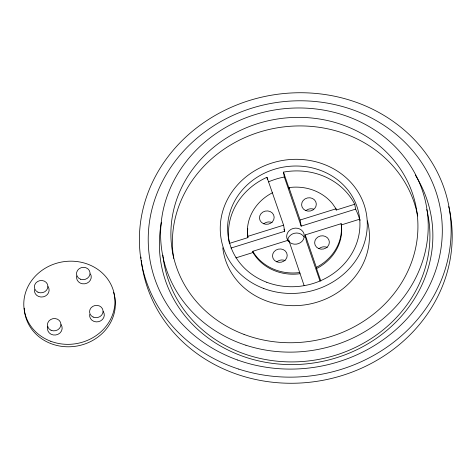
<?xml version="1.0" encoding="UTF-8"?>
<svg xmlns="http://www.w3.org/2000/svg" width="476" height="476" viewBox="0 0 476 476"><rect width="100%" height="100%" fill="white"/><g stroke="black" fill="none" stroke-linecap="round" stroke-linejoin="round"><path stroke-width="0.71" d="M272.486 192.762L271.992 193A47.178 42.792 -9.9 0 0 247.371 230.307L247.895 237.625L229.396 243.403A66.348 60.178 -9.9 0 1 266.976 177.286L283.607 225.184L284.672 231.294L230.955 248.073M320.836 281.084L316.546 268.565L316.332 267.339L316.826 267.101A47.178 42.792 -9.9 0 0 341.209 224.196L341.137 223.696L305.211 234.918L306.282 241.035L319.997 281.03M316.546 268.565L317.034 268.321A47.178 42.792 -9.9 0 0 341.423 225.416L341.137 223.696M247.681 236.399L283.607 225.184M355.596 209.142L301.171 226.142L300.106 220.025L336.032 208.803L336.24 210.029L354.745 204.252L355.596 209.142A66.348 60.178 -9.9 0 1 359.666 219.561M300.041 273.718L299.499 273.801A47.178 42.792 -9.9 0 1 253.25 252.958L252.786 251.292L288.712 240.077L304.099 285.54M235.87 257.867L253 252.518M341.351 224.922L359.85 219.144A66.348 60.178 -9.9 0 1 360.076 220.436M354.745 204.252A66.348 60.178 -9.9 0 0 283.476 172.133L289.206 188.829L288.991 187.603L289.533 187.52A47.178 42.792 -9.9 0 1 332.504 203.716L336.032 208.803M299.826 272.492L299.285 272.581A47.178 42.792 -9.9 0 1 253.036 251.739L252.786 251.292M335.997 209.589L336.24 210.029M288.991 187.603L300.106 220.025M305.211 234.918L316.332 267.339M283.476 172.133L284.333 177.024L301.171 226.142M283.952 229.194L284.672 231.294M288.712 240.077L288.95 241.433M266.976 177.286L267.339 179.387M247.817 237.131L247.895 237.625M247.764 236.429L247.585 231.526A47.178 42.792 -9.9 0 1 247.77 228.718M449.189 208.619A156.283 141.753 -9.9 0 1 319.688 380.877A156.283 141.753 -9.9 0 1 141.295 260.461M141.075 258.385A156.283 141.753 -9.9 0 1 140.944 256.998M448.719 206.584A156.283 141.753 -9.9 0 1 449.035 207.941M173.645 258.355A123.849 112.336 -9.9 0 1 276.699 127.931A123.849 112.336 -9.9 0 1 417.66 215.967M427.21 211.404A134.167 121.695 -9.9 0 1 316.849 359.749A134.167 121.695 -9.9 0 1 163.101 257.147M163.024 256.493A134.167 121.695 -9.9 0 1 162.875 255.172M426.758 209.464A134.167 121.695 -9.9 0 1 427.061 210.755M276.842 261.842A7.372 6.688 -9.9 0 1 285.207 260.622M415.28 175.055A137.118 124.373 -9.9 0 1 319.146 362.058A137.118 124.373 -9.9 0 1 161.435 222.262M367.412 220.864A73.721 66.866 -9.9 0 1 308.287 304.325A73.721 66.866 -9.9 0 1 222.774 247.764M287.629 240.077A8.848 8.027 -9.9 0 1 295.394 228.123A8.848 8.027 -9.9 0 1 303.396 239.47A8.848 8.027 -9.9 0 1 288.45 241.243M287.516 240.927A8.848 8.027 -9.9 0 1 294.465 233.252A8.848 8.027 -9.9 0 1 304.176 237.143M305.943 210.642A7.372 6.688 -9.9 0 1 313.732 209.196M263.799 223.803A7.372 6.688 -9.9 0 1 272.165 222.59M318.985 248.674A7.372 6.688 -9.9 0 1 327.351 247.46M268.488 181.891A66.348 60.178 -9.9 0 1 284.333 177.024M113.556 292.246A45.708 41.46 -9.9 0 1 77.106 346.016A45.708 41.46 -9.9 0 1 24.246 308.174M47.999 286.564A7.372 6.688 -9.9 0 1 43.328 296.834A7.372 6.688 -9.9 0 1 34.492 289.634M90.458 273.902A7.372 6.688 -9.9 0 1 84.841 283.785A7.372 6.688 -9.9 0 1 76.749 275.896M61.041 324.602A7.372 6.688 -9.9 0 1 55.74 334.985A7.372 6.688 -9.9 0 1 47.82 326.518M103.185 311.435A7.372 6.688 -9.9 0 1 98.514 321.699A7.372 6.688 -9.9 0 1 89.678 314.505M238.791 369.12A156.283 141.753 -9.9 0 0 449.32 208.655A156.283 141.753 -9.9 0 0 197.683 127.056A156.283 141.753 -9.9 0 0 238.791 369.12M237.53 359.999A147.435 133.732 -9.9 0 0 441.252 214.468A147.435 133.732 -9.9 0 0 207.006 130.359A147.435 133.732 -9.9 0 0 237.53 359.999M318.569 248.52A7.372 6.688 -9.9 0 0 329.35 242.004A7.372 6.688 -9.9 0 0 318.081 236.929A7.372 6.688 -9.9 0 0 318.569 248.52M245.925 345.237A134.167 121.695 -9.9 0 0 426.663 207.482A134.167 121.695 -9.9 0 0 210.636 137.433A134.167 121.695 -9.9 0 0 245.925 345.237M244.063 334.42A123.849 112.336 -9.9 0 0 417.268 214.676A123.849 112.336 -9.9 0 0 221.899 141.057A123.849 112.336 -9.9 0 0 244.063 334.42M276.431 261.681A7.372 6.688 -9.9 0 0 287.207 255.172A7.372 6.688 -9.9 0 0 275.943 250.096A7.372 6.688 -9.9 0 0 276.431 261.681M263.799 288.504A73.721 66.866 -9.9 0 0 366.895 217.229A73.721 66.866 -9.9 0 0 250.608 173.407A73.721 66.866 -9.9 0 0 263.799 288.504M305.532 210.487A7.372 6.688 -9.9 0 0 316.308 203.972A7.372 6.688 -9.9 0 0 305.045 198.897A7.372 6.688 -9.9 0 0 305.532 210.487M266.798 282.292A66.348 60.178 -9.9 0 0 359.582 218.145A66.348 60.178 -9.9 0 0 254.922 178.708A66.348 60.178 -9.9 0 0 266.798 282.292M263.389 223.649A7.372 6.688 -9.9 0 0 274.164 217.139A7.372 6.688 -9.9 0 0 262.901 212.058A7.372 6.688 -9.9 0 0 263.389 223.649M50.789 341.28A45.708 41.46 -9.9 0 0 114.71 297.089A45.708 41.46 -9.9 0 0 42.608 269.916A45.708 41.46 -9.9 0 0 50.789 341.28M37.979 292.21A6.783 6.152 -9.9 0 0 47.898 286.219A6.783 6.152 -9.9 0 0 37.533 281.548A6.783 6.152 -9.9 0 0 37.979 292.21M51.021 330.243A6.783 6.152 -9.9 0 0 60.94 324.251A6.783 6.152 -9.9 0 0 50.575 319.58A6.783 6.152 -9.9 0 0 51.021 330.243M93.165 317.075A6.783 6.152 -9.9 0 0 103.078 311.084A6.783 6.152 -9.9 0 0 92.719 306.413A6.783 6.152 -9.9 0 0 93.165 317.075M80.658 279.257A6.783 6.152 -9.9 0 0 89.988 272.516A6.783 6.152 -9.9 0 0 79.189 268.702A6.783 6.152 -9.9 0 0 80.658 279.257"/></g></svg>
